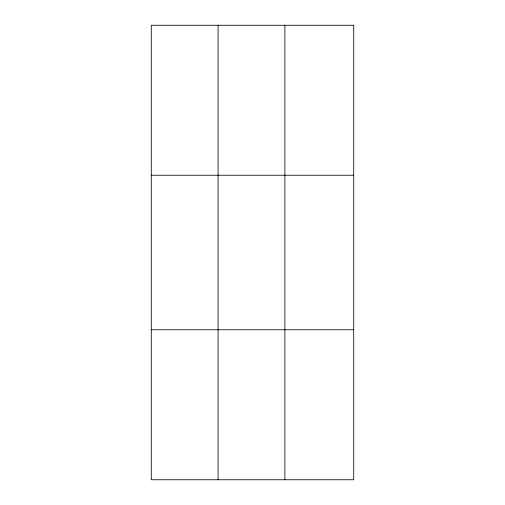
<?xml version="1.0" encoding="UTF-8"?>
<svg xmlns="http://www.w3.org/2000/svg" width="505" height="505" viewBox="0 0 505 505"><rect width="100%" height="100%" fill="white"/><g stroke="black" fill="none" stroke-linecap="round" stroke-linejoin="round"><path stroke-width="0.76" d="M218.084 479.75L218.084 25.25M284.889 479.75L284.889 25.25M151.285 175.235L353.715 175.235M151.285 329.765L353.715 329.765M353.715 25.25L353.715 479.75L151.285 479.75L151.285 25.25L353.715 25.25"/></g></svg>
